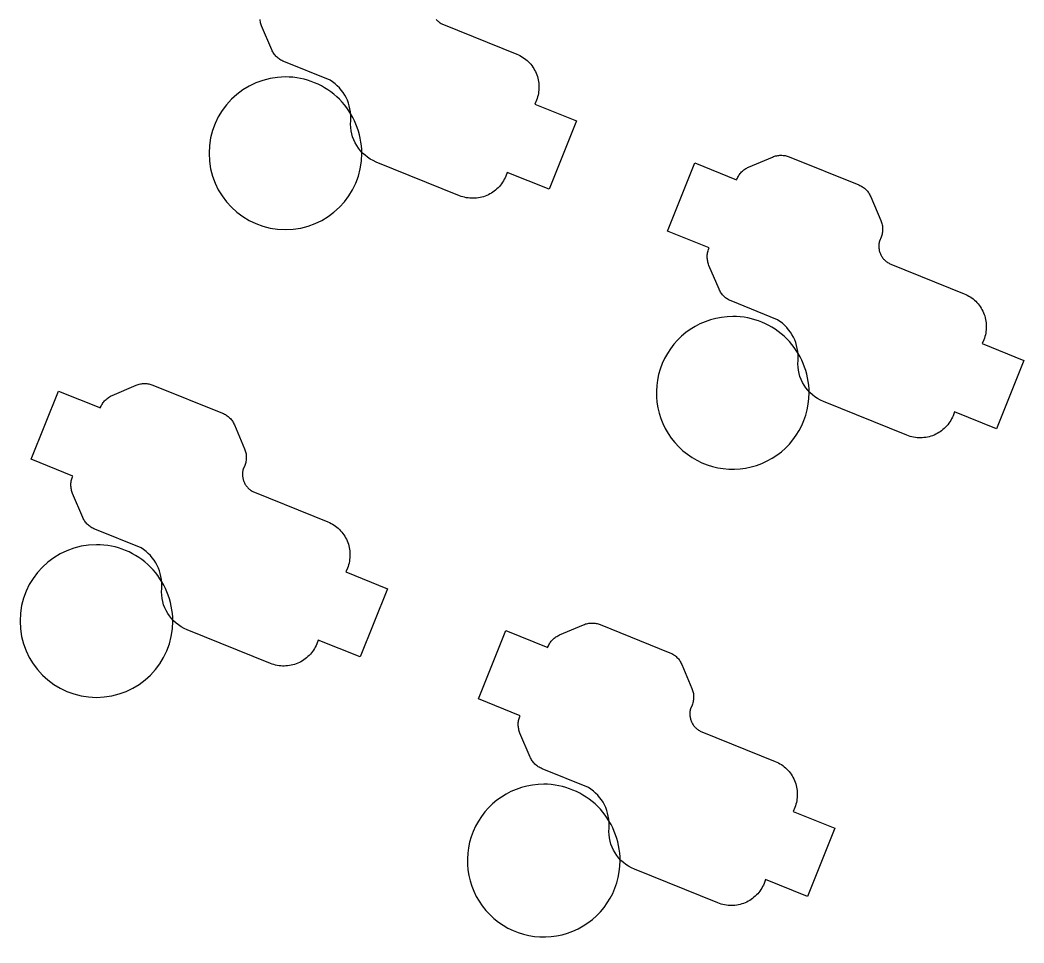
# Model space of a CAD drawing. Header units: millimetres. Extents: x 88 to 341, y 125 to 249.
# Drawn here: x 156.04 to 192.85, y 176.97 to 210.82 of the extents above; entities that cross this region are included whole.
import ezdxf

# ---------------------------------------------------------------- set-up
doc = ezdxf.new("R2010")
doc.units = ezdxf.units.MM
doc.layers.get('0').update_dxf_attribs({"linetype": 'CONTINUOUS'})

msp = doc.modelspace()

# ---------------------------------------------------------------- linework, layer by layer
at = {"color": 7}
msp.add_lwpolyline([(171.3025, 210.8399), (171.3241, 210.8167), (171.3468, 210.7944), (171.3706, 210.7731), (171.3954, 210.7527), (171.4212, 210.7335), (171.4481, 210.7154), (171.4759, 210.6984), (171.5048, 210.6826), (171.5345, 210.6681), (171.5652, 210.6549), (174.254, 209.5685), (174.3132, 209.5429), (174.3708, 209.5145), (174.4267, 209.4834), (174.4808, 209.4497), (174.5331, 209.4134), (174.5835, 209.3748), (174.6319, 209.3337), (174.6782, 209.2904), (174.7224, 209.2448), (174.7642, 209.1972), (174.8038, 209.1475), (174.8409, 209.0958), (174.8756, 209.0422), (174.9076, 208.9869), (174.937, 208.9298), (174.9637, 208.8711), (174.9874, 208.8111), (175.008, 208.7503), (175.0256, 208.6888), (175.0401, 208.6267), (175.0514, 208.5641), (175.0597, 208.5011), (175.0649, 208.4379), (175.067, 208.3745), (175.066, 208.3111), (175.0619, 208.2478), (175.0547, 208.1847), (175.0445, 208.1219), (175.0311, 208.0595), (175.0146, 207.9977), (174.995, 207.9365), (174.9724, 207.8762), (174.9162, 207.7371), (176.446, 207.119), (175.4346, 204.6156), (173.9048, 205.2337), (173.8486, 205.0946), (173.8229, 205.0354), (173.7945, 204.9779), (173.7634, 204.922), (173.7297, 204.8678), (173.6935, 204.8155), (173.6548, 204.7651), (173.6138, 204.7167), (173.5704, 204.6704), (173.5249, 204.6263), (173.4772, 204.5844), (173.4275, 204.5449), (173.3759, 204.5077), (173.3223, 204.4731), (173.267, 204.441), (173.2099, 204.4116), (173.1512, 204.3849), (173.0912, 204.3612), (173.0304, 204.3406), (172.9689, 204.3231), (172.9068, 204.3086), (172.8442, 204.2972), (172.7812, 204.2889), (172.7179, 204.2838), (172.6546, 204.2817), (172.5912, 204.2826), (172.5278, 204.2867), (172.4647, 204.2939), (172.4019, 204.3042), (172.3396, 204.3176), (172.2778, 204.334), (172.2166, 204.3536), (172.1562, 204.3763), (169.0965, 205.6125), (168.9854, 205.6627), (168.8799, 205.721), (168.7803, 205.7869), (168.6871, 205.86), (168.6003, 205.9397), (168.5204, 206.0257), (168.4476, 206.1174), (168.3823, 206.2143), (168.3246, 206.316), (168.275, 206.422), (168.2337, 206.5318), (168.201, 206.645), (168.1771, 206.7611), (168.1625, 206.8796), (168.1573, 207), (168.1619, 207.1219), (168.1667, 207.2339), (168.1638, 207.345), (168.1534, 207.4548), (168.1355, 207.5631), (168.1104, 207.6694), (168.0783, 207.7735), (168.0393, 207.8749), (167.9936, 207.9734), (167.9414, 208.0686), (167.8828, 208.1602), (167.818, 208.2477), (167.7472, 208.3309), (167.6706, 208.4095), (167.5884, 208.483), (167.5006, 208.5512), (167.4075, 208.6137), (165.7057, 209.3013), (165.6693, 209.3171), (165.6339, 209.3345), (165.5995, 209.3537), (165.5662, 209.3744), (165.534, 209.3967), (165.503, 209.4205), (165.4732, 209.4458), (165.4447, 209.4724), (165.4175, 209.5005), (165.3918, 209.5298), (165.3674, 209.5604), (165.3446, 209.5922), (165.3233, 209.6251), (165.3035, 209.6592), (165.2854, 209.6943), (165.269, 209.7304), (164.8964, 210.6082), (164.8818, 210.6451), (164.8692, 210.6825), (164.8584, 210.7204), (164.8495, 210.7586), (164.8425, 210.7971), (164.8374, 210.8359)], dxfattribs=at)
msp.add_lwpolyline([(171.3025, 210.8399), (171.3241, 210.8167), (171.3468, 210.7944), (171.3706, 210.7731), (171.3954, 210.7527), (171.4212, 210.7335), (171.4481, 210.7154), (171.4759, 210.6984), (171.5048, 210.6826), (171.5345, 210.6681), (171.5652, 210.6549), (174.254, 209.5685), (174.3132, 209.5429), (174.3708, 209.5145), (174.4267, 209.4834), (174.4808, 209.4497), (174.5331, 209.4134), (174.5835, 209.3748), (174.6319, 209.3337), (174.6782, 209.2904), (174.7224, 209.2448), (174.7642, 209.1972), (174.8038, 209.1475), (174.8409, 209.0958), (174.8756, 209.0422), (174.9076, 208.9869), (174.937, 208.9298), (174.9637, 208.8711), (174.9874, 208.8111), (175.008, 208.7503), (175.0256, 208.6888), (175.0401, 208.6267), (175.0514, 208.5641), (175.0597, 208.5011), (175.0649, 208.4379), (175.067, 208.3745), (175.066, 208.3111), (175.0619, 208.2478), (175.0547, 208.1847), (175.0445, 208.1219), (175.0311, 208.0595), (175.0146, 207.9977), (174.995, 207.9365), (174.9724, 207.8762), (174.9162, 207.7371), (176.446, 207.119), (175.4346, 204.6156), (173.9048, 205.2337), (173.8486, 205.0946), (173.8229, 205.0354), (173.7945, 204.9779), (173.7634, 204.922), (173.7297, 204.8678), (173.6935, 204.8155), (173.6548, 204.7651), (173.6138, 204.7167), (173.5704, 204.6704), (173.5249, 204.6263), (173.4772, 204.5844), (173.4275, 204.5449), (173.3759, 204.5077), (173.3223, 204.4731), (173.267, 204.441), (173.2099, 204.4116), (173.1512, 204.3849), (173.0912, 204.3612), (173.0304, 204.3406), (172.9689, 204.3231), (172.9068, 204.3086), (172.8442, 204.2972), (172.7812, 204.2889), (172.7179, 204.2838), (172.6546, 204.2817), (172.5912, 204.2826), (172.5278, 204.2867), (172.4647, 204.2939), (172.4019, 204.3042), (172.3396, 204.3176), (172.2778, 204.334), (172.2166, 204.3536), (172.1562, 204.3763), (169.0965, 205.6125), (168.9854, 205.6627), (168.8799, 205.721), (168.7803, 205.7869), (168.6871, 205.86), (168.6003, 205.9397), (168.5204, 206.0257), (168.4476, 206.1174), (168.3823, 206.2143), (168.3246, 206.316), (168.275, 206.422), (168.2337, 206.5318), (168.201, 206.645), (168.1771, 206.7611), (168.1625, 206.8796), (168.1573, 207), (168.1619, 207.1219), (168.1667, 207.2339), (168.1638, 207.345), (168.1534, 207.4548), (168.1355, 207.5631), (168.1104, 207.6694), (168.0783, 207.7735), (168.0393, 207.8749), (167.9936, 207.9734), (167.9414, 208.0686), (167.8828, 208.1602), (167.818, 208.2477), (167.7472, 208.3309), (167.6706, 208.4095), (167.5884, 208.483), (167.5006, 208.5512), (167.4075, 208.6137), (165.7057, 209.3013), (165.6693, 209.3171), (165.6339, 209.3345), (165.5995, 209.3537), (165.5662, 209.3744), (165.534, 209.3967), (165.503, 209.4205), (165.4732, 209.4458), (165.4447, 209.4724), (165.4175, 209.5005), (165.3918, 209.5298), (165.3674, 209.5604), (165.3446, 209.5922), (165.3233, 209.6251), (165.3035, 209.6592), (165.2854, 209.6943), (165.269, 209.7304), (164.8964, 210.6082), (164.8818, 210.6451), (164.8692, 210.6825), (164.8584, 210.7204), (164.8495, 210.7586), (164.8425, 210.7971), (164.8374, 210.8359)], dxfattribs=at)
for points in [[(165.7688, 208.7324)], [(165.7688, 208.7324)], [(183.977, 205.8593), (184.016, 205.8567), (184.0549, 205.8523), (184.0935, 205.846), (184.1319, 205.8378), (184.1699, 205.8276), (184.2075, 205.8156), (184.2447, 205.8016), (186.7958, 204.7709), (186.8322, 204.7551), (186.8677, 204.7377), (186.9021, 204.7185), (186.9354, 204.6978), (186.9676, 204.6755), (186.9986, 204.6517), (187.0284, 204.6264), (187.0569, 204.5998), (187.084, 204.5718), (187.1098, 204.5424), (187.1341, 204.5118), (187.157, 204.48), (187.1783, 204.4471), (187.198, 204.413), (187.2161, 204.3779), (187.2325, 204.3418), (187.6051, 203.464), (187.6197, 203.4271), (187.6324, 203.3897), (187.6432, 203.3518), (187.6521, 203.3136), (187.6591, 203.2751), (187.6642, 203.2363), (187.6674, 203.1974), (187.6687, 203.1584), (187.6681, 203.1194), (187.6656, 203.0804), (187.6611, 203.0416), (187.6548, 203.0029), (187.6466, 202.9646), (187.6364, 202.9265), (187.6244, 202.8889), (187.6105, 202.8517), (187.5539, 202.7116), (187.5457, 202.6792), (187.5391, 202.6468), (187.5341, 202.6143), (187.5306, 202.5819), (187.5286, 202.5495), (187.5282, 202.5173), (187.5292, 202.4853), (187.5316, 202.4534), (187.5355, 202.4218), (187.5408, 202.3906), (187.5475, 202.3596), (187.5556, 202.3291), (187.565, 202.299), (187.5757, 202.2694), (187.5877, 202.2403), (187.601, 202.2118), (187.6155, 202.1839), (187.6313, 202.1567), (187.6482, 202.1302), (187.6664, 202.1044), (187.6857, 202.0795), (187.7062, 202.0553), (187.7278, 202.0321), (187.7505, 202.0098), (187.7742, 201.9885), (187.7991, 201.9682), (187.8249, 201.9489), (187.8518, 201.9308), (187.8796, 201.9138), (187.9084, 201.898), (187.9382, 201.8835), (187.9689, 201.8703), (190.6577, 200.7839), (190.7169, 200.7583), (190.7745, 200.7299), (190.8304, 200.6988), (190.8845, 200.6651), (190.9368, 200.6288), (190.9872, 200.5902), (191.0356, 200.5491), (191.0819, 200.5058), (191.126, 200.4603), (191.1679, 200.4126), (191.2075, 200.3629), (191.2446, 200.3112), (191.2793, 200.2577), (191.3113, 200.2023), (191.3407, 200.1452), (191.3674, 200.0865), (191.3911, 200.0266), (191.4117, 199.9658), (191.4293, 199.9042), (191.4437, 199.8421), (191.4551, 199.7795), (191.4634, 199.7165), (191.4686, 199.6533), (191.4707, 199.5899), (191.4697, 199.5265), (191.4656, 199.4632), (191.4584, 199.4001), (191.4481, 199.3373), (191.4348, 199.2749), (191.4183, 199.2131), (191.3987, 199.1519), (191.3761, 199.0916), (191.3199, 198.9525), (192.8497, 198.3344), (191.8383, 195.831), (190.3084, 196.4491), (190.2523, 196.31), (190.2266, 196.2509), (190.1982, 196.1933), (190.1671, 196.1374), (190.1334, 196.0832), (190.0972, 196.0309), (190.0585, 195.9805), (190.0175, 195.9321), (189.9741, 195.8858), (189.9286, 195.8417), (189.8809, 195.7998), (189.8312, 195.7603), (189.7796, 195.7231), (189.726, 195.6885), (189.6707, 195.6564), (189.6136, 195.627), (189.5549, 195.6004), (189.4949, 195.5766), (189.4341, 195.556), (189.3726, 195.5385), (189.3105, 195.524), (189.2479, 195.5126), (189.1849, 195.5044), (189.1216, 195.4992), (189.0583, 195.4971), (188.9948, 195.4981), (188.9315, 195.5021), (188.8684, 195.5093), (188.8056, 195.5196), (188.7433, 195.533), (188.6814, 195.5494), (188.6203, 195.569), (188.5599, 195.5917), (185.5002, 196.8279), (185.3891, 196.8781), (185.2836, 196.9364), (185.184, 197.0023), (185.0907, 197.0754), (185.004, 197.1552), (184.9241, 197.2411), (184.8513, 197.3328), (184.786, 197.4297), (184.7283, 197.5314), (184.6787, 197.6374), (184.6374, 197.7472), (184.6047, 197.8604), (184.5808, 197.9765), (184.5662, 198.095), (184.561, 198.2154), (184.5656, 198.3373), (184.5704, 198.4493), (184.5675, 198.5604), (184.557, 198.6702), (184.5392, 198.7785), (184.5141, 198.8848), (184.482, 198.9889), (184.443, 199.0903), (184.3973, 199.1888), (184.345, 199.284), (184.2865, 199.3756), (184.2217, 199.4631), (184.1509, 199.5464), (184.0743, 199.6249), (183.992, 199.6985), (183.9043, 199.7666), (183.8112, 199.8291), (182.1094, 200.5167), (182.073, 200.5325), (182.0376, 200.5499), (182.0032, 200.5691), (181.9699, 200.5898), (181.9377, 200.6121), (181.9067, 200.6359), (181.8769, 200.6612), (181.8484, 200.6878), (181.8212, 200.7159), (181.7955, 200.7452), (181.7711, 200.7758), (181.7483, 200.8076), (181.7269, 200.8405), (181.7072, 200.8746), (181.6891, 200.9097), (181.6727, 200.9459), (181.3001, 201.8236), (181.2855, 201.8605), (181.2728, 201.8979), (181.262, 201.9358), (181.2531, 201.974), (181.2461, 202.0125), (181.2411, 202.0513), (181.2379, 202.0902), (181.2366, 202.1292), (181.2372, 202.1682), (181.2397, 202.2072), (181.2441, 202.246), (181.2504, 202.2847), (181.2587, 202.3231), (181.2688, 202.3611), (181.2808, 202.3987), (181.2948, 202.4359), (181.3044, 202.4597), (179.7746, 203.0778), (180.786, 205.5812), (182.3159, 204.9631), (182.3255, 204.987), (182.3413, 205.0234), (182.3588, 205.0588), (182.3779, 205.0932), (182.3986, 205.1266), (182.4209, 205.1588), (182.4447, 205.1898), (182.47, 205.2195), (182.4967, 205.248), (182.5247, 205.2752), (182.554, 205.301), (182.5846, 205.3253), (182.6164, 205.3482), (182.6493, 205.3695), (182.6834, 205.3892), (182.7185, 205.4073), (182.7547, 205.4237), (183.6324, 205.7963), (183.6693, 205.8109), (183.7067, 205.8236), (183.7446, 205.8344), (183.7828, 205.8433), (183.8213, 205.8503), (183.8601, 205.8554), (183.899, 205.8586), (183.938, 205.8599)], [(183.977, 205.8593), (184.016, 205.8567), (184.0549, 205.8523), (184.0935, 205.846), (184.1319, 205.8378), (184.1699, 205.8276), (184.2075, 205.8156), (184.2447, 205.8016), (186.7958, 204.7709), (186.8322, 204.7551), (186.8677, 204.7377), (186.9021, 204.7185), (186.9354, 204.6978), (186.9676, 204.6755), (186.9986, 204.6517), (187.0284, 204.6264), (187.0569, 204.5998), (187.084, 204.5718), (187.1098, 204.5424), (187.1341, 204.5118), (187.157, 204.48), (187.1783, 204.4471), (187.198, 204.413), (187.2161, 204.3779), (187.2325, 204.3418), (187.6051, 203.464), (187.6197, 203.4271), (187.6324, 203.3897), (187.6432, 203.3518), (187.6521, 203.3136), (187.6591, 203.2751), (187.6642, 203.2363), (187.6674, 203.1974), (187.6687, 203.1584), (187.6681, 203.1194), (187.6656, 203.0804), (187.6611, 203.0416), (187.6548, 203.0029), (187.6466, 202.9646), (187.6364, 202.9265), (187.6244, 202.8889), (187.6105, 202.8517), (187.5539, 202.7116), (187.5457, 202.6792), (187.5391, 202.6468), (187.5341, 202.6143), (187.5306, 202.5819), (187.5286, 202.5495), (187.5282, 202.5173), (187.5292, 202.4853), (187.5316, 202.4534), (187.5355, 202.4218), (187.5408, 202.3906), (187.5475, 202.3596), (187.5556, 202.3291), (187.565, 202.299), (187.5757, 202.2694), (187.5877, 202.2403), (187.601, 202.2118), (187.6155, 202.1839), (187.6313, 202.1567), (187.6482, 202.1302), (187.6664, 202.1044), (187.6857, 202.0795), (187.7062, 202.0553), (187.7278, 202.0321), (187.7505, 202.0098), (187.7742, 201.9885), (187.7991, 201.9682), (187.8249, 201.9489), (187.8518, 201.9308), (187.8796, 201.9138), (187.9084, 201.898), (187.9382, 201.8835), (187.9689, 201.8703), (190.6577, 200.7839), (190.7169, 200.7583), (190.7745, 200.7299), (190.8304, 200.6988), (190.8845, 200.6651), (190.9368, 200.6288), (190.9872, 200.5902), (191.0356, 200.5491), (191.0819, 200.5058), (191.126, 200.4603), (191.1679, 200.4126), (191.2075, 200.3629), (191.2446, 200.3112), (191.2793, 200.2577), (191.3113, 200.2023), (191.3407, 200.1452), (191.3674, 200.0865), (191.3911, 200.0266), (191.4117, 199.9658), (191.4293, 199.9042), (191.4437, 199.8421), (191.4551, 199.7795), (191.4634, 199.7165), (191.4686, 199.6533), (191.4707, 199.5899), (191.4697, 199.5265), (191.4656, 199.4632), (191.4584, 199.4001), (191.4481, 199.3373), (191.4348, 199.2749), (191.4183, 199.2131), (191.3987, 199.1519), (191.3761, 199.0916), (191.3199, 198.9525), (192.8497, 198.3344), (191.8383, 195.831), (190.3084, 196.4491), (190.2523, 196.31), (190.2266, 196.2509), (190.1982, 196.1933), (190.1671, 196.1374), (190.1334, 196.0832), (190.0972, 196.0309), (190.0585, 195.9805), (190.0175, 195.9321), (189.9741, 195.8858), (189.9286, 195.8417), (189.8809, 195.7998), (189.8312, 195.7603), (189.7796, 195.7231), (189.726, 195.6885), (189.6707, 195.6564), (189.6136, 195.627), (189.5549, 195.6004), (189.4949, 195.5766), (189.4341, 195.556), (189.3726, 195.5385), (189.3105, 195.524), (189.2479, 195.5126), (189.1849, 195.5044), (189.1216, 195.4992), (189.0583, 195.4971), (188.9948, 195.4981), (188.9315, 195.5021), (188.8684, 195.5093), (188.8056, 195.5196), (188.7433, 195.533), (188.6814, 195.5494), (188.6203, 195.569), (188.5599, 195.5917), (185.5002, 196.8279), (185.3891, 196.8781), (185.2836, 196.9364), (185.184, 197.0023), (185.0907, 197.0754), (185.004, 197.1552), (184.9241, 197.2411), (184.8513, 197.3328), (184.786, 197.4297), (184.7283, 197.5314), (184.6787, 197.6374), (184.6374, 197.7472), (184.6047, 197.8604), (184.5808, 197.9765), (184.5662, 198.095), (184.561, 198.2154), (184.5656, 198.3373), (184.5704, 198.4493), (184.5675, 198.5604), (184.557, 198.6702), (184.5392, 198.7785), (184.5141, 198.8848), (184.482, 198.9889), (184.443, 199.0903), (184.3973, 199.1888), (184.345, 199.284), (184.2865, 199.3756), (184.2217, 199.4631), (184.1509, 199.5464), (184.0743, 199.6249), (183.992, 199.6985), (183.9043, 199.7666), (183.8112, 199.8291), (182.1094, 200.5167), (182.073, 200.5325), (182.0376, 200.5499), (182.0032, 200.5691), (181.9699, 200.5898), (181.9377, 200.6121), (181.9067, 200.6359), (181.8769, 200.6612), (181.8484, 200.6878), (181.8212, 200.7159), (181.7955, 200.7452), (181.7711, 200.7758), (181.7483, 200.8076), (181.7269, 200.8405), (181.7072, 200.8746), (181.6891, 200.9097), (181.6727, 200.9459), (181.3001, 201.8236), (181.2855, 201.8605), (181.2728, 201.8979), (181.262, 201.9358), (181.2531, 201.974), (181.2461, 202.0125), (181.2411, 202.0513), (181.2379, 202.0902), (181.2366, 202.1292), (181.2372, 202.1682), (181.2397, 202.2072), (181.2441, 202.246), (181.2504, 202.2847), (181.2587, 202.3231), (181.2688, 202.3611), (181.2808, 202.3987), (181.2948, 202.4359), (181.3044, 202.4597), (179.7746, 203.0778), (180.786, 205.5812), (182.3159, 204.9631), (182.3255, 204.987), (182.3413, 205.0234), (182.3588, 205.0588), (182.3779, 205.0932), (182.3986, 205.1266), (182.4209, 205.1588), (182.4447, 205.1898), (182.47, 205.2195), (182.4967, 205.248), (182.5247, 205.2752), (182.554, 205.301), (182.5846, 205.3253), (182.6164, 205.3482), (182.6493, 205.3695), (182.6834, 205.3892), (182.7185, 205.4073), (182.7547, 205.4237), (183.6324, 205.7963), (183.6693, 205.8109), (183.7067, 205.8236), (183.7446, 205.8344), (183.7828, 205.8433), (183.8213, 205.8503), (183.8601, 205.8554), (183.899, 205.8586), (183.938, 205.8599)], [(182.1725, 199.9478)], [(182.1725, 199.9478)], [(160.6431, 197.4909), (160.6821, 197.4884), (160.7209, 197.484), (160.7596, 197.4777), (160.798, 197.4695), (160.836, 197.4593), (160.8736, 197.4473), (160.9108, 197.4333), (163.4619, 196.4026), (163.4983, 196.3868), (163.5337, 196.3694), (163.5681, 196.3502), (163.6015, 196.3295), (163.6337, 196.3072), (163.6647, 196.2834), (163.6944, 196.2581), (163.7229, 196.2315), (163.7501, 196.2034), (163.7759, 196.1741), (163.8002, 196.1435), (163.8231, 196.1117), (163.8444, 196.0788), (163.8641, 196.0447), (163.8822, 196.0096), (163.8986, 195.9734), (164.2712, 195.0957), (164.2858, 195.0588), (164.2985, 195.0214), (164.3093, 194.9835), (164.3182, 194.9453), (164.3252, 194.9068), (164.3303, 194.868), (164.3335, 194.8291), (164.3348, 194.7901), (164.3342, 194.7511), (164.3316, 194.7121), (164.3272, 194.6733), (164.3209, 194.6346), (164.3127, 194.5962), (164.3025, 194.5582), (164.2905, 194.5206), (164.2765, 194.4834), (164.2199, 194.3433), (164.2118, 194.3109), (164.2052, 194.2785), (164.2002, 194.246), (164.1967, 194.2136), (164.1947, 194.1812), (164.1943, 194.149), (164.1953, 194.117), (164.1977, 194.0851), (164.2016, 194.0535), (164.2069, 194.0223), (164.2136, 193.9913), (164.2217, 193.9608), (164.2311, 193.9307), (164.2418, 193.9011), (164.2538, 193.872), (164.267, 193.8435), (164.2816, 193.8156), (164.2974, 193.7884), (164.3143, 193.7619), (164.3325, 193.7361), (164.3518, 193.7112), (164.3723, 193.687), (164.3939, 193.6638), (164.4166, 193.6415), (164.4403, 193.6202), (164.4652, 193.5998), (164.491, 193.5806), (164.5179, 193.5625), (164.5457, 193.5455), (164.5745, 193.5297), (164.6043, 193.5152), (164.635, 193.502), (167.3238, 192.4156), (167.383, 192.39), (167.4406, 192.3616), (167.4965, 192.3305), (167.5506, 192.2968), (167.6029, 192.2605), (167.6533, 192.2219), (167.7017, 192.1808), (167.748, 192.1375), (167.7921, 192.0919), (167.834, 192.0443), (167.8736, 191.9946), (167.9107, 191.9429), (167.9454, 191.8893), (167.9774, 191.834), (168.0068, 191.7769), (168.0335, 191.7182), (168.0572, 191.6582), (168.0778, 191.5974), (168.0954, 191.5359), (168.1098, 191.4738), (168.1212, 191.4112), (168.1295, 191.3482), (168.1347, 191.285), (168.1368, 191.2216), (168.1358, 191.1582), (168.1317, 191.0949), (168.1245, 191.0318), (168.1142, 190.969), (168.1009, 190.9066), (168.0844, 190.8448), (168.0648, 190.7836), (168.0422, 190.7233), (167.986, 190.5842), (169.5158, 189.9661), (168.5044, 187.4627), (166.9745, 188.0808), (166.9183, 187.9417), (166.8927, 187.8825), (166.8643, 187.825), (166.8332, 187.7691), (166.7995, 187.7149), (166.7633, 187.6626), (166.7246, 187.6122), (166.6836, 187.5638), (166.6402, 187.5175), (166.5947, 187.4734), (166.547, 187.4315), (166.4973, 187.3919), (166.4456, 187.3548), (166.3921, 187.3202), (166.3367, 187.2881), (166.2797, 187.2587), (166.221, 187.232), (166.161, 187.2083), (166.1002, 187.1877), (166.0387, 187.1702), (165.9766, 187.1557), (165.9139, 187.1443), (165.851, 187.136), (165.7877, 187.1309), (165.7243, 187.1288), (165.6609, 187.1297), (165.5976, 187.1338), (165.5345, 187.141), (165.4717, 187.1513), (165.4093, 187.1647), (165.3475, 187.1811), (165.2864, 187.2007), (165.226, 187.2234), (162.1663, 188.4596), (162.0551, 188.5098), (161.9497, 188.5681), (161.8501, 188.634), (161.7568, 188.7071), (161.6701, 188.7868), (161.5902, 188.8728), (161.5174, 188.9645), (161.4521, 189.0614), (161.3944, 189.1631), (161.3448, 189.2691), (161.3035, 189.3789), (161.2707, 189.4921), (161.2469, 189.6082), (161.2322, 189.7267), (161.2271, 189.8471), (161.2316, 189.969), (161.2365, 190.081), (161.2336, 190.1921), (161.2231, 190.3019), (161.2053, 190.4102), (161.1802, 190.5165), (161.1481, 190.6206), (161.1091, 190.722), (161.0634, 190.8205), (161.0111, 190.9157), (160.9526, 191.0073), (160.8878, 191.0948), (160.817, 191.178), (160.7404, 191.2566), (160.6581, 191.3301), (160.5704, 191.3983), (160.4773, 191.4608), (158.7755, 192.1484), (158.7391, 192.1642), (158.7037, 192.1816), (158.6693, 192.2008), (158.636, 192.2215), (158.6038, 192.2438), (158.5728, 192.2676), (158.543, 192.2929), (158.5145, 192.3195), (158.4873, 192.3476), (158.4615, 192.3769), (158.4372, 192.4075), (158.4144, 192.4393), (158.393, 192.4722), (158.3733, 192.5063), (158.3552, 192.5414), (158.3388, 192.5775), (157.9662, 193.4553), (157.9516, 193.4922), (157.9389, 193.5296), (157.9281, 193.5675), (157.9192, 193.6057), (157.9122, 193.6442), (157.9071, 193.683), (157.9039, 193.7219), (157.9027, 193.7609), (157.9033, 193.7999), (157.9058, 193.8389), (157.9102, 193.8777), (157.9165, 193.9164), (157.9248, 193.9547), (157.9349, 193.9928), (157.9469, 194.0304), (157.9609, 194.0676), (157.9705, 194.0914), (156.4407, 194.7095), (157.4521, 197.2129), (158.982, 196.5948), (158.9916, 196.6187), (159.0074, 196.6551), (159.0248, 196.6905), (159.044, 196.7249), (159.0647, 196.7583), (159.087, 196.7904), (159.1108, 196.8215), (159.1361, 196.8512), (159.1627, 196.8797), (159.1908, 196.9069), (159.2201, 196.9327), (159.2507, 196.957), (159.2825, 196.9799), (159.3154, 197.0012), (159.3495, 197.0209), (159.3846, 197.039), (159.4208, 197.0554), (160.2985, 197.428), (160.3354, 197.4426), (160.3728, 197.4553), (160.4107, 197.4661), (160.4489, 197.475), (160.4874, 197.482), (160.5262, 197.4871), (160.5651, 197.4903), (160.6041, 197.4915)], [(160.6431, 197.4909), (160.6821, 197.4884), (160.7209, 197.484), (160.7596, 197.4777), (160.798, 197.4695), (160.836, 197.4593), (160.8736, 197.4473), (160.9108, 197.4333), (163.4619, 196.4026), (163.4983, 196.3868), (163.5337, 196.3694), (163.5681, 196.3502), (163.6015, 196.3295), (163.6337, 196.3072), (163.6647, 196.2834), (163.6944, 196.2581), (163.7229, 196.2315), (163.7501, 196.2034), (163.7759, 196.1741), (163.8002, 196.1435), (163.8231, 196.1117), (163.8444, 196.0788), (163.8641, 196.0447), (163.8822, 196.0096), (163.8986, 195.9734), (164.2712, 195.0957), (164.2858, 195.0588), (164.2985, 195.0214), (164.3093, 194.9835), (164.3182, 194.9453), (164.3252, 194.9068), (164.3303, 194.868), (164.3335, 194.8291), (164.3348, 194.7901), (164.3342, 194.7511), (164.3316, 194.7121), (164.3272, 194.6733), (164.3209, 194.6346), (164.3127, 194.5962), (164.3025, 194.5582), (164.2905, 194.5206), (164.2765, 194.4834), (164.2199, 194.3433), (164.2118, 194.3109), (164.2052, 194.2785), (164.2002, 194.246), (164.1967, 194.2136), (164.1947, 194.1812), (164.1943, 194.149), (164.1953, 194.117), (164.1977, 194.0851), (164.2016, 194.0535), (164.2069, 194.0223), (164.2136, 193.9913), (164.2217, 193.9608), (164.2311, 193.9307), (164.2418, 193.9011), (164.2538, 193.872), (164.267, 193.8435), (164.2816, 193.8156), (164.2974, 193.7884), (164.3143, 193.7619), (164.3325, 193.7361), (164.3518, 193.7112), (164.3723, 193.687), (164.3939, 193.6638), (164.4166, 193.6415), (164.4403, 193.6202), (164.4652, 193.5998), (164.491, 193.5806), (164.5179, 193.5625), (164.5457, 193.5455), (164.5745, 193.5297), (164.6043, 193.5152), (164.635, 193.502), (167.3238, 192.4156), (167.383, 192.39), (167.4406, 192.3616), (167.4965, 192.3305), (167.5506, 192.2968), (167.6029, 192.2605), (167.6533, 192.2219), (167.7017, 192.1808), (167.748, 192.1375), (167.7921, 192.0919), (167.834, 192.0443), (167.8736, 191.9946), (167.9107, 191.9429), (167.9454, 191.8893), (167.9774, 191.834), (168.0068, 191.7769), (168.0335, 191.7182), (168.0572, 191.6582), (168.0778, 191.5974), (168.0954, 191.5359), (168.1098, 191.4738), (168.1212, 191.4112), (168.1295, 191.3482), (168.1347, 191.285), (168.1368, 191.2216), (168.1358, 191.1582), (168.1317, 191.0949), (168.1245, 191.0318), (168.1142, 190.969), (168.1009, 190.9066), (168.0844, 190.8448), (168.0648, 190.7836), (168.0422, 190.7233), (167.986, 190.5842), (169.5158, 189.9661), (168.5044, 187.4627), (166.9745, 188.0808), (166.9183, 187.9417), (166.8927, 187.8825), (166.8643, 187.825), (166.8332, 187.7691), (166.7995, 187.7149), (166.7633, 187.6626), (166.7246, 187.6122), (166.6836, 187.5638), (166.6402, 187.5175), (166.5947, 187.4734), (166.547, 187.4315), (166.4973, 187.3919), (166.4456, 187.3548), (166.3921, 187.3202), (166.3367, 187.2881), (166.2797, 187.2587), (166.221, 187.232), (166.161, 187.2083), (166.1002, 187.1877), (166.0387, 187.1702), (165.9766, 187.1557), (165.9139, 187.1443), (165.851, 187.136), (165.7877, 187.1309), (165.7243, 187.1288), (165.6609, 187.1297), (165.5976, 187.1338), (165.5345, 187.141), (165.4717, 187.1513), (165.4093, 187.1647), (165.3475, 187.1811), (165.2864, 187.2007), (165.226, 187.2234), (162.1663, 188.4596), (162.0551, 188.5098), (161.9497, 188.5681), (161.8501, 188.634), (161.7568, 188.7071), (161.6701, 188.7868), (161.5902, 188.8728), (161.5174, 188.9645), (161.4521, 189.0614), (161.3944, 189.1631), (161.3448, 189.2691), (161.3035, 189.3789), (161.2707, 189.4921), (161.2469, 189.6082), (161.2322, 189.7267), (161.2271, 189.8471), (161.2316, 189.969), (161.2365, 190.081), (161.2336, 190.1921), (161.2231, 190.3019), (161.2053, 190.4102), (161.1802, 190.5165), (161.1481, 190.6206), (161.1091, 190.722), (161.0634, 190.8205), (161.0111, 190.9157), (160.9526, 191.0073), (160.8878, 191.0948), (160.817, 191.178), (160.7404, 191.2566), (160.6581, 191.3301), (160.5704, 191.3983), (160.4773, 191.4608), (158.7755, 192.1484), (158.7391, 192.1642), (158.7037, 192.1816), (158.6693, 192.2008), (158.636, 192.2215), (158.6038, 192.2438), (158.5728, 192.2676), (158.543, 192.2929), (158.5145, 192.3195), (158.4873, 192.3476), (158.4615, 192.3769), (158.4372, 192.4075), (158.4144, 192.4393), (158.393, 192.4722), (158.3733, 192.5063), (158.3552, 192.5414), (158.3388, 192.5775), (157.9662, 193.4553), (157.9516, 193.4922), (157.9389, 193.5296), (157.9281, 193.5675), (157.9192, 193.6057), (157.9122, 193.6442), (157.9071, 193.683), (157.9039, 193.7219), (157.9027, 193.7609), (157.9033, 193.7999), (157.9058, 193.8389), (157.9102, 193.8777), (157.9165, 193.9164), (157.9248, 193.9547), (157.9349, 193.9928), (157.9469, 194.0304), (157.9609, 194.0676), (157.9705, 194.0914), (156.4407, 194.7095), (157.4521, 197.2129), (158.982, 196.5948), (158.9916, 196.6187), (159.0074, 196.6551), (159.0248, 196.6905), (159.044, 196.7249), (159.0647, 196.7583), (159.087, 196.7904), (159.1108, 196.8215), (159.1361, 196.8512), (159.1627, 196.8797), (159.1908, 196.9069), (159.2201, 196.9327), (159.2507, 196.957), (159.2825, 196.9799), (159.3154, 197.0012), (159.3495, 197.0209), (159.3846, 197.039), (159.4208, 197.0554), (160.2985, 197.428), (160.3354, 197.4426), (160.3728, 197.4553), (160.4107, 197.4661), (160.4489, 197.475), (160.4874, 197.482), (160.5262, 197.4871), (160.5651, 197.4903), (160.6041, 197.4915)], [(158.8386, 191.5795)], [(158.8386, 191.5795)], [(177.0468, 188.7063), (177.0858, 188.7038), (177.1246, 188.6994), (177.1633, 188.6931), (177.2017, 188.6849), (177.2397, 188.6747), (177.2773, 188.6627), (177.3145, 188.6487), (179.8656, 187.618), (179.902, 187.6022), (179.9374, 187.5848), (179.9718, 187.5656), (180.0052, 187.5449), (180.0374, 187.5226), (180.0684, 187.4988), (180.0981, 187.4735), (180.1266, 187.4469), (180.1538, 187.4188), (180.1796, 187.3895), (180.2039, 187.3589), (180.2268, 187.3271), (180.2481, 187.2942), (180.2678, 187.2601), (180.2859, 187.225), (180.3023, 187.1889), (180.6749, 186.3111), (180.6895, 186.2742), (180.7022, 186.2368), (180.713, 186.1989), (180.7219, 186.1607), (180.7289, 186.1222), (180.734, 186.0834), (180.7372, 186.0445), (180.7385, 186.0055), (180.7378, 185.9665), (180.7353, 185.9275), (180.7309, 185.8887), (180.7246, 185.85), (180.7164, 185.8117), (180.7062, 185.7736), (180.6942, 185.736), (180.6802, 185.6988), (180.6236, 185.5587), (180.6155, 185.5263), (180.6089, 185.4939), (180.6039, 185.4614), (180.6004, 185.429), (180.5984, 185.3966), (180.598, 185.3644), (180.599, 185.3324), (180.6014, 185.3005), (180.6053, 185.2689), (180.6106, 185.2377), (180.6173, 185.2067), (180.6253, 185.1762), (180.6347, 185.1461), (180.6454, 185.1165), (180.6575, 185.0874), (180.6707, 185.0589), (180.6853, 185.031), (180.701, 185.0038), (180.718, 184.9773), (180.7362, 184.9515), (180.7555, 184.9266), (180.776, 184.9024), (180.7976, 184.8792), (180.8203, 184.8569), (180.844, 184.8356), (180.8688, 184.8153), (180.8947, 184.796), (180.9216, 184.7779), (180.9494, 184.7609), (180.9782, 184.7451), (181.008, 184.7306), (181.0387, 184.7174), (183.7275, 183.631), (183.7867, 183.6054), (183.8442, 183.577), (183.9002, 183.5459), (183.9543, 183.5122), (184.0066, 183.4759), (184.057, 183.4373), (184.1054, 183.3962), (184.1517, 183.3529), (184.1958, 183.3074), (184.2377, 183.2597), (184.2773, 183.21), (184.3144, 183.1583), (184.349, 183.1048), (184.3811, 183.0494), (184.4105, 182.9923), (184.4372, 182.9336), (184.4609, 182.8737), (184.4815, 182.8129), (184.4991, 182.7513), (184.5135, 182.6892), (184.5249, 182.6266), (184.5332, 182.5636), (184.5384, 182.5004), (184.5405, 182.437), (184.5395, 182.3736), (184.5354, 182.3103), (184.5282, 182.2472), (184.5179, 182.1844), (184.5046, 182.122), (184.4881, 182.0602), (184.4685, 181.999), (184.4458, 181.9387), (184.3897, 181.7996), (185.9195, 181.1815), (184.9081, 178.6781), (183.3782, 179.2962), (183.322, 179.1571), (183.2964, 179.098), (183.268, 179.0404), (183.2369, 178.9845), (183.2032, 178.9303), (183.167, 178.878), (183.1283, 178.8276), (183.0872, 178.7792), (183.0439, 178.7329), (182.9984, 178.6888), (182.9507, 178.6469), (182.901, 178.6074), (182.8493, 178.5702), (182.7958, 178.5356), (182.7404, 178.5035), (182.6834, 178.4741), (182.6246, 178.4475), (182.5647, 178.4237), (182.5039, 178.4031), (182.4424, 178.3856), (182.3802, 178.3711), (182.3176, 178.3597), (182.2547, 178.3515), (182.1914, 178.3463), (182.128, 178.3442), (182.0646, 178.3452), (182.0013, 178.3492), (181.9382, 178.3564), (181.8754, 178.3667), (181.813, 178.3801), (181.7512, 178.3965), (181.6901, 178.4161), (181.6297, 178.4388), (178.57, 179.675), (178.4588, 179.7252), (178.3533, 179.7835), (178.2538, 179.8494), (178.1605, 179.9225), (178.0738, 180.0023), (177.9939, 180.0882), (177.9211, 180.1799), (177.8557, 180.2768), (177.7981, 180.3785), (177.7485, 180.4845), (177.7072, 180.5943), (177.6744, 180.7075), (177.6506, 180.8236), (177.6359, 180.9421), (177.6307, 181.0625), (177.6353, 181.1844), (177.6402, 181.2964), (177.6373, 181.4075), (177.6268, 181.5173), (177.609, 181.6256), (177.5839, 181.7319), (177.5518, 181.836), (177.5128, 181.9374), (177.4671, 182.0359), (177.4148, 182.1311), (177.3562, 182.2227), (177.2915, 182.3102), (177.2207, 182.3935), (177.1441, 182.472), (177.0618, 182.5456), (176.9741, 182.6137), (176.881, 182.6762), (175.1792, 183.3638), (175.1428, 183.3796), (175.1074, 183.397), (175.073, 183.4162), (175.0396, 183.4369), (175.0074, 183.4592), (174.9764, 183.483), (174.9467, 183.5083), (174.9182, 183.5349), (174.891, 183.563), (174.8652, 183.5923), (174.8409, 183.6229), (174.818, 183.6547), (174.7967, 183.6876), (174.777, 183.7217), (174.7589, 183.7568), (174.7425, 183.793), (174.3699, 184.6707), (174.3553, 184.7076), (174.3426, 184.745), (174.3318, 184.7829), (174.3229, 184.8211), (174.3159, 184.8596), (174.3108, 184.8984), (174.3076, 184.9373), (174.3063, 184.9763), (174.307, 185.0153), (174.3095, 185.0543), (174.3139, 185.0931), (174.3202, 185.1318), (174.3284, 185.1702), (174.3386, 185.2082), (174.3506, 185.2458), (174.3646, 185.283), (174.3742, 185.3068), (172.8444, 185.9249), (173.8558, 188.4283), (175.3856, 187.8102), (175.3953, 187.8341), (175.4111, 187.8705), (175.4285, 187.9059), (175.4477, 187.9403), (175.4684, 187.9737), (175.4907, 188.0059), (175.5145, 188.0369), (175.5398, 188.0666), (175.5664, 188.0951), (175.5945, 188.1223), (175.6238, 188.1481), (175.6544, 188.1724), (175.6862, 188.1953), (175.7191, 188.2166), (175.7532, 188.2363), (175.7883, 188.2544), (175.8244, 188.2708), (176.7022, 188.6434), (176.7391, 188.658), (176.7765, 188.6707), (176.8144, 188.6815), (176.8526, 188.6904), (176.8911, 188.6974), (176.9299, 188.7025), (176.9688, 188.7057), (177.0078, 188.707)], [(177.0468, 188.7063), (177.0858, 188.7038), (177.1246, 188.6994), (177.1633, 188.6931), (177.2017, 188.6849), (177.2397, 188.6747), (177.2773, 188.6627), (177.3145, 188.6487), (179.8656, 187.618), (179.902, 187.6022), (179.9374, 187.5848), (179.9718, 187.5656), (180.0052, 187.5449), (180.0374, 187.5226), (180.0684, 187.4988), (180.0981, 187.4735), (180.1266, 187.4469), (180.1538, 187.4188), (180.1796, 187.3895), (180.2039, 187.3589), (180.2268, 187.3271), (180.2481, 187.2942), (180.2678, 187.2601), (180.2859, 187.225), (180.3023, 187.1889), (180.6749, 186.3111), (180.6895, 186.2742), (180.7022, 186.2368), (180.713, 186.1989), (180.7219, 186.1607), (180.7289, 186.1222), (180.734, 186.0834), (180.7372, 186.0445), (180.7385, 186.0055), (180.7378, 185.9665), (180.7353, 185.9275), (180.7309, 185.8887), (180.7246, 185.85), (180.7164, 185.8117), (180.7062, 185.7736), (180.6942, 185.736), (180.6802, 185.6988), (180.6236, 185.5587), (180.6155, 185.5263), (180.6089, 185.4939), (180.6039, 185.4614), (180.6004, 185.429), (180.5984, 185.3966), (180.598, 185.3644), (180.599, 185.3324), (180.6014, 185.3005), (180.6053, 185.2689), (180.6106, 185.2377), (180.6173, 185.2067), (180.6253, 185.1762), (180.6347, 185.1461), (180.6454, 185.1165), (180.6575, 185.0874), (180.6707, 185.0589), (180.6853, 185.031), (180.701, 185.0038), (180.718, 184.9773), (180.7362, 184.9515), (180.7555, 184.9266), (180.776, 184.9024), (180.7976, 184.8792), (180.8203, 184.8569), (180.844, 184.8356), (180.8688, 184.8153), (180.8947, 184.796), (180.9216, 184.7779), (180.9494, 184.7609), (180.9782, 184.7451), (181.008, 184.7306), (181.0387, 184.7174), (183.7275, 183.631), (183.7867, 183.6054), (183.8442, 183.577), (183.9002, 183.5459), (183.9543, 183.5122), (184.0066, 183.4759), (184.057, 183.4373), (184.1054, 183.3962), (184.1517, 183.3529), (184.1958, 183.3074), (184.2377, 183.2597), (184.2773, 183.21), (184.3144, 183.1583), (184.349, 183.1048), (184.3811, 183.0494), (184.4105, 182.9923), (184.4372, 182.9336), (184.4609, 182.8737), (184.4815, 182.8129), (184.4991, 182.7513), (184.5135, 182.6892), (184.5249, 182.6266), (184.5332, 182.5636), (184.5384, 182.5004), (184.5405, 182.437), (184.5395, 182.3736), (184.5354, 182.3103), (184.5282, 182.2472), (184.5179, 182.1844), (184.5046, 182.122), (184.4881, 182.0602), (184.4685, 181.999), (184.4458, 181.9387), (184.3897, 181.7996), (185.9195, 181.1815), (184.9081, 178.6781), (183.3782, 179.2962), (183.322, 179.1571), (183.2964, 179.098), (183.268, 179.0404), (183.2369, 178.9845), (183.2032, 178.9303), (183.167, 178.878), (183.1283, 178.8276), (183.0872, 178.7792), (183.0439, 178.7329), (182.9984, 178.6888), (182.9507, 178.6469), (182.901, 178.6074), (182.8493, 178.5702), (182.7958, 178.5356), (182.7404, 178.5035), (182.6834, 178.4741), (182.6246, 178.4475), (182.5647, 178.4237), (182.5039, 178.4031), (182.4424, 178.3856), (182.3802, 178.3711), (182.3176, 178.3597), (182.2547, 178.3515), (182.1914, 178.3463), (182.128, 178.3442), (182.0646, 178.3452), (182.0013, 178.3492), (181.9382, 178.3564), (181.8754, 178.3667), (181.813, 178.3801), (181.7512, 178.3965), (181.6901, 178.4161), (181.6297, 178.4388), (178.57, 179.675), (178.4588, 179.7252), (178.3533, 179.7835), (178.2538, 179.8494), (178.1605, 179.9225), (178.0738, 180.0023), (177.9939, 180.0882), (177.9211, 180.1799), (177.8557, 180.2768), (177.7981, 180.3785), (177.7485, 180.4845), (177.7072, 180.5943), (177.6744, 180.7075), (177.6506, 180.8236), (177.6359, 180.9421), (177.6307, 181.0625), (177.6353, 181.1844), (177.6402, 181.2964), (177.6373, 181.4075), (177.6268, 181.5173), (177.609, 181.6256), (177.5839, 181.7319), (177.5518, 181.836), (177.5128, 181.9374), (177.4671, 182.0359), (177.4148, 182.1311), (177.3562, 182.2227), (177.2915, 182.3102), (177.2207, 182.3935), (177.1441, 182.472), (177.0618, 182.5456), (176.9741, 182.6137), (176.881, 182.6762), (175.1792, 183.3638), (175.1428, 183.3796), (175.1074, 183.397), (175.073, 183.4162), (175.0396, 183.4369), (175.0074, 183.4592), (174.9764, 183.483), (174.9467, 183.5083), (174.9182, 183.5349), (174.891, 183.563), (174.8652, 183.5923), (174.8409, 183.6229), (174.818, 183.6547), (174.7967, 183.6876), (174.777, 183.7217), (174.7589, 183.7568), (174.7425, 183.793), (174.3699, 184.6707), (174.3553, 184.7076), (174.3426, 184.745), (174.3318, 184.7829), (174.3229, 184.8211), (174.3159, 184.8596), (174.3108, 184.8984), (174.3076, 184.9373), (174.3063, 184.9763), (174.307, 185.0153), (174.3095, 185.0543), (174.3139, 185.0931), (174.3202, 185.1318), (174.3284, 185.1702), (174.3386, 185.2082), (174.3506, 185.2458), (174.3646, 185.283), (174.3742, 185.3068), (172.8444, 185.9249), (173.8558, 188.4283), (175.3856, 187.8102), (175.3953, 187.8341), (175.4111, 187.8705), (175.4285, 187.9059), (175.4477, 187.9403), (175.4684, 187.9737), (175.4907, 188.0059), (175.5145, 188.0369), (175.5398, 188.0666), (175.5664, 188.0951), (175.5945, 188.1223), (175.6238, 188.1481), (175.6544, 188.1724), (175.6862, 188.1953), (175.7191, 188.2166), (175.7532, 188.2363), (175.7883, 188.2544), (175.8244, 188.2708), (176.7022, 188.6434), (176.7391, 188.658), (176.7765, 188.6707), (176.8144, 188.6815), (176.8526, 188.6904), (176.8911, 188.6974), (176.9299, 188.7025), (176.9688, 188.7057), (177.0078, 188.707)], [(175.2423, 182.7949)], [(175.2423, 182.7949)]]:
    msp.add_lwpolyline(points, close=True, dxfattribs=at)
for points in [[(165.7688, 208.7324), (164.222403, 208.7324), (162.9688, 207.478797), (162.9688, 205.9324)], [(165.7688, 208.7324), (164.222403, 208.7324), (162.9688, 207.478797), (162.9688, 205.9324)], [(167.748699, 207.912299), (167.223597, 208.437401), (166.511406, 208.7324), (165.7688, 208.7324)], [(167.748699, 207.912299), (167.223597, 208.437401), (166.511406, 208.7324), (165.7688, 208.7324)], [(168.5688, 205.9324), (168.5688, 206.675006), (168.273801, 207.387197), (167.748699, 207.912299)], [(168.5688, 205.9324), (168.5688, 206.675006), (168.273801, 207.387197), (167.748699, 207.912299)], [(162.9688, 205.9324), (162.9688, 204.386003), (164.222403, 203.1324), (165.7688, 203.1324)], [(162.9688, 205.9324), (162.9688, 204.386003), (164.222403, 203.1324), (165.7688, 203.1324)], [(165.7688, 203.1324), (167.315197, 203.1324), (168.5688, 204.386003), (168.5688, 205.9324)], [(165.7688, 203.1324), (167.315197, 203.1324), (168.5688, 204.386003), (168.5688, 205.9324)], [(182.1725, 199.9478), (181.040006, 199.9478), (180.019024, 199.265602), (179.585637, 198.219314)], [(182.1725, 199.9478), (181.040006, 199.9478), (180.019024, 199.265602), (179.585637, 198.219314)], [(184.152399, 199.127699), (183.627297, 199.652801), (182.915106, 199.9478), (182.1725, 199.9478)], [(184.152399, 199.127699), (183.627297, 199.652801), (182.915106, 199.9478), (182.1725, 199.9478)], [(184.9725, 197.1478), (184.9725, 197.890406), (184.677501, 198.602597), (184.152399, 199.127699)], [(184.9725, 197.1478), (184.9725, 197.890406), (184.677501, 198.602597), (184.152399, 199.127699)], [(179.585637, 198.219314), (179.152251, 197.173025), (179.391807, 195.968695), (180.192601, 195.167901)], [(179.585637, 198.219314), (179.152251, 197.173025), (179.391807, 195.968695), (180.192601, 195.167901)], [(183.244014, 194.560937), (184.290302, 194.994324), (184.9725, 196.015306), (184.9725, 197.1478)], [(183.244014, 194.560937), (184.290302, 194.994324), (184.9725, 196.015306), (184.9725, 197.1478)], [(180.192601, 195.167901), (180.993395, 194.367107), (182.197725, 194.127551), (183.244014, 194.560937)], [(180.192601, 195.167901), (180.993395, 194.367107), (182.197725, 194.127551), (183.244014, 194.560937)], [(158.8386, 191.5795), (157.292203, 191.5795), (156.0386, 190.325897), (156.0386, 188.7795)], [(158.8386, 191.5795), (157.292203, 191.5795), (156.0386, 190.325897), (156.0386, 188.7795)], [(160.818499, 190.759399), (160.293397, 191.284501), (159.581206, 191.5795), (158.8386, 191.5795)], [(160.818499, 190.759399), (160.293397, 191.284501), (159.581206, 191.5795), (158.8386, 191.5795)], [(161.6386, 188.7795), (161.6386, 189.522106), (161.343601, 190.234297), (160.818499, 190.759399)], [(161.6386, 188.7795), (161.6386, 189.522106), (161.343601, 190.234297), (160.818499, 190.759399)], [(156.0386, 188.7795), (156.0386, 187.233103), (157.292203, 185.9795), (158.8386, 185.9795)], [(156.0386, 188.7795), (156.0386, 187.233103), (157.292203, 185.9795), (158.8386, 185.9795)], [(158.8386, 185.9795), (160.384997, 185.9795), (161.6386, 187.233103), (161.6386, 188.7795)], [(158.8386, 185.9795), (160.384997, 185.9795), (161.6386, 187.233103), (161.6386, 188.7795)], [(175.2423, 182.7949), (174.109806, 182.7949), (173.088824, 182.112702), (172.655437, 181.066414)], [(175.2423, 182.7949), (174.109806, 182.7949), (173.088824, 182.112702), (172.655437, 181.066414)], [(177.222199, 181.974799), (176.697097, 182.499901), (175.984906, 182.7949), (175.2423, 182.7949)], [(177.222199, 181.974799), (176.697097, 182.499901), (175.984906, 182.7949), (175.2423, 182.7949)], [(178.0423, 179.9949), (178.0423, 180.737506), (177.747301, 181.449697), (177.222199, 181.974799)], [(178.0423, 179.9949), (178.0423, 180.737506), (177.747301, 181.449697), (177.222199, 181.974799)], [(172.655437, 181.066414), (172.222051, 180.020125), (172.461607, 178.815795), (173.262401, 178.015001)], [(172.655437, 181.066414), (172.222051, 180.020125), (172.461607, 178.815795), (173.262401, 178.015001)], [(176.313814, 177.408037), (177.360102, 177.841424), (178.0423, 178.862406), (178.0423, 179.9949)], [(176.313814, 177.408037), (177.360102, 177.841424), (178.0423, 178.862406), (178.0423, 179.9949)], [(173.262401, 178.015001), (174.063195, 177.214207), (175.267525, 176.974651), (176.313814, 177.408037)], [(173.262401, 178.015001), (174.063195, 177.214207), (175.267525, 176.974651), (176.313814, 177.408037)]]:
    msp.add_open_spline(points, degree=3, dxfattribs=at)

doc.saveas('drawing.dxf')
